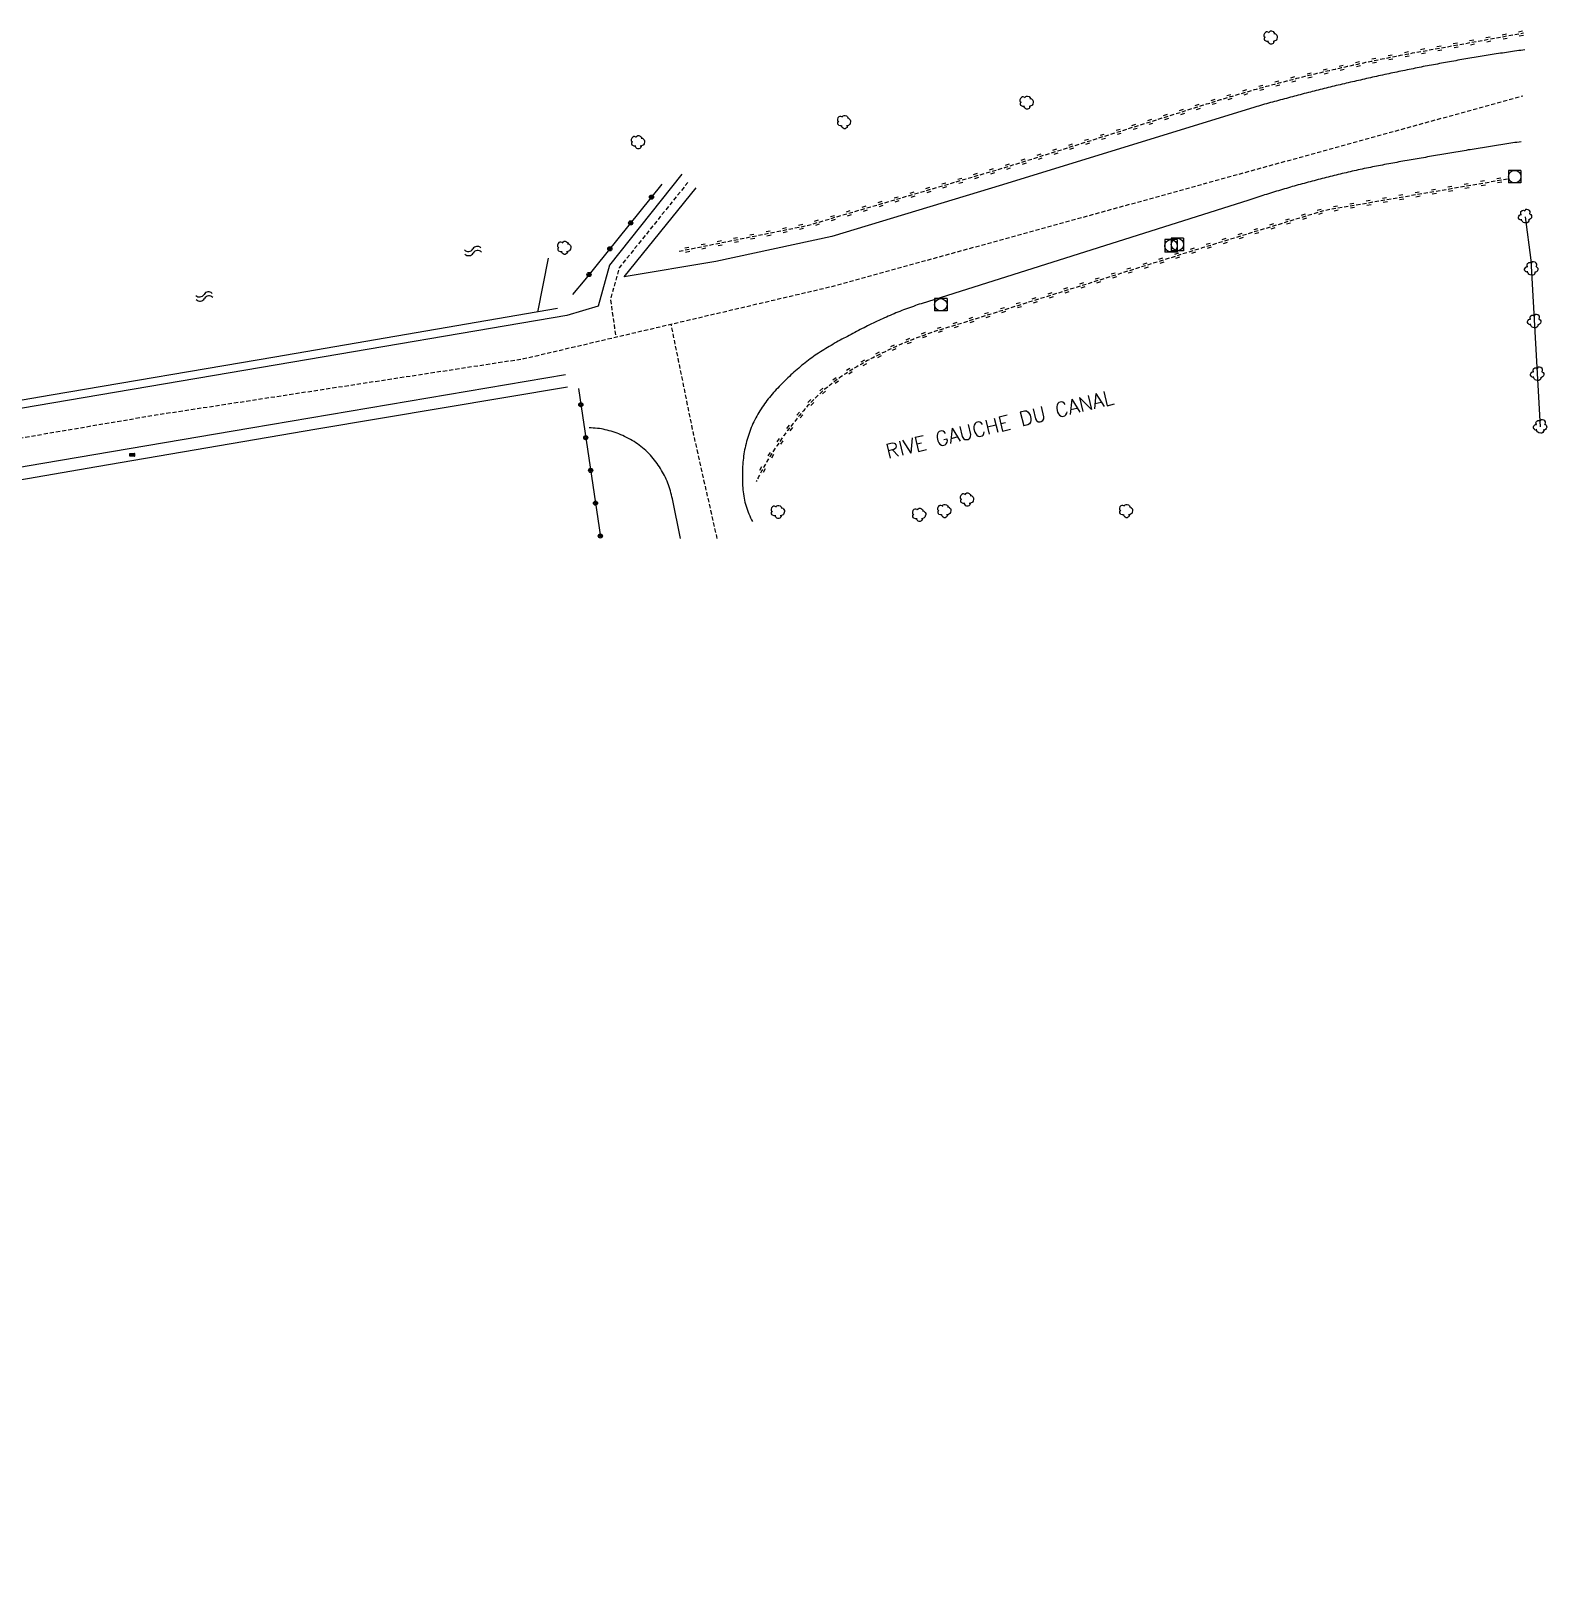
# Model space of a CAD drawing. Header units: millimetres. Extents: x 114000 to 115000, y 129000 to 130000.
# Drawn here: x 114778.4 to 114961.2, y 129494.6 to 129681.5 of the extents above; entities that cross this region are included whole.
import ezdxf
from ezdxf.enums import TextEntityAlignment as Align

# ---------------------------------------------------------------- set-up
doc = ezdxf.new("R2010")
doc.units = ezdxf.units.MM
doc.linetypes.add('DASHED', pattern=[0.75, 0.5, -0.25])
doc.layers.get('0').update_dxf_attribs({"linetype": 'CONTINUOUS'})
for name, color, linetype in [('W0001', 6, 'DASHED'), ('W0008', 7, 'CONTINUOUS'), ('W0220', 5, 'DASHED'), ('W0300', 7, 'CONTINUOUS'), ('W0302', 3, 'CONTINUOUS'), ('W0322', 7, 'CONTINUOUS'), ('W0400', 7, 'CONTINUOUS'), ('W0420', 7, 'CONTINUOUS'), ('W0500', 5, 'DASHED'), ('W0511', 5, 'CONTINUOUS'), ('W0515', 5, 'CONTINUOUS'), ('W0989', 7, 'CONTINUOUS')]:
    doc.layers.add(name, color=color, linetype=linetype)
doc.styles.get("Standard").update_dxf_attribs({"font": 'romans.shx', "width": 0.85})

# ---------------------------------------------------------------- blocks, each defined once
blk = doc.blocks.new('T300')
for p, q in [((-0.8, 0.51), (-0.86, 0.34)), ((-0.86, 0.34), (-0.86, 0.17)), ((-0.86, 0.17), (-0.74, 0.06)), ((-0.69, 0.63), (-0.8, 0.51)), ((-0.8, -0.06), (-0.74, 0.06)), ((-0.74, 0.06), (-0.69, 0.11)), ((-0.57, 0.69), (-0.69, 0.63)), ((-0.46, 0.69), (-0.57, 0.69)), ((-0.29, 0.63), (-0.46, 0.69)), ((-0.29, 0.63), (-0.17, 0.74)), ((-0.23, 0.57), (-0.29, 0.63)), ((-0.17, 0.74), (-0.06, 0.8)), ((-0.06, 0.8), (0.06, 0.8)), ((0.06, 0.8), (0.23, 0.74)), ((0.23, 0.74), (0.34, 0.63)), ((0.34, 0.63), (0.4, 0.51)), ((0.46, 0.46), (0.34, 0.46)), ((0.4, 0.51), (0.4, 0.46)), ((0.57, 0.4), (0.46, 0.46)), ((0.57, 0.4), (0.69, 0.29)), ((0.69, 0.29), (0.74, 0.17)), ((0.74, 0.06), (0.69, -0.17)), ((0.74, 0.17), (0.74, 0.06)), ((-0.8, -0.17), (-0.8, -0.06)), ((-0.8, -0.23), (-0.8, -0.17)), ((-0.74, -0.34), (-0.8, -0.23)), ((-0.69, -0.4), (-0.74, -0.34)), ((-0.51, -0.46), (-0.69, -0.4)), ((-0.4, -0.46), (-0.51, -0.46)), ((-0.4, -0.46), (-0.34, -0.46)), ((-0.34, -0.46), (-0.34, -0.4)), ((-0.34, -0.51), (-0.34, -0.46)), ((-0.29, -0.63), (-0.34, -0.51)), ((-0.17, -0.74), (-0.29, -0.63)), ((-0.06, -0.8), (-0.17, -0.74)), ((0.06, -0.8), (-0.06, -0.8)), ((0.17, -0.74), (0.06, -0.8)), ((0.23, -0.69), (0.17, -0.74)), ((0.29, -0.46), (0.23, -0.46)), ((0.29, -0.63), (0.23, -0.69)), ((0.46, -0.4), (0.29, -0.46)), ((0.34, -0.51), (0.29, -0.63)), ((0.34, -0.51), (0.34, -0.46)), ((0.57, -0.34), (0.46, -0.4)), ((0.63, -0.29), (0.57, -0.34)), ((0.69, -0.17), (0.63, -0.29))]:
    blk.add_line(p, q)
blk = doc.blocks.new('T420')
for p, q in [((0.75, 0.75), (-0.75, 0.75)), ((-0.75, 0.75), (-0.75, -0.75)), ((0.75, 0.75), (0.75, -0.75)), ((0.75, -0.75), (-0.75, -0.75))]:
    blk.add_line(p, q)
blk.add_ellipse((0, 0), major_axis=(-0.53, 0.53), ratio=1, start_param=3.926991, end_param=10.210176)
blk = doc.blocks.new('T400')
for p, q in [((-0.15, 0.3), (0.15, 0.3)), ((-0.15, -0.25), (-0.15, 0.3)), ((-0.15, 0.15), (0.15, 0.15)), ((-0.15, 0), (0.15, 0)), ((0.15, 0.3), (0.15, -0.25)), ((-0.15, -0.15), (0.15, -0.15)), ((-0.15, -0.25), (-0.15, -0.3)), ((-0.15, -0.3), (0.15, -0.3)), ((0.15, -0.3), (0.15, -0.25))]:
    blk.add_line(p, q)
blk = doc.blocks.new('t322o')
at = {"color": 0, "linetype": 'Continuous'}
for radius in [0.25, 0.15]:
    blk.add_circle((0, 0), radius, dxfattribs=at)
blk = doc.blocks.new('t220o')
at = {"color": 0, "linetype": 'Continuous'}
for p, q in [((-0.25, 0.25), (0.25, 0.25)), ((-0.25, -0.25), (0.25, -0.25))]:
    blk.add_line(p, q, dxfattribs=at)
blk = doc.blocks.new('t500o')
at = {"color": 0, "linetype": 'Continuous'}
for centre, start, end in [((-0.5, 0.625), 216.8699, 323.1301), ((0.5, -0.125), 36.8699, 143.1301), ((0.5, -0.625), 36.8699, 143.1301), ((-0.5, 0.125), 216.8699, 323.1301)]:
    blk.add_arc(centre, 0.625, start, end, dxfattribs=at)

msp = doc.modelspace()

# ---------------------------------------------------------------- linework, layer by layer
at = {"layer": 'W0001', "flags": 128}
for points in [[(114000, 129499.57), (114578.12, 129598.56), (114681.2, 129616.03), (114710.47, 129621.04), (114765.41, 129630.43), (114793.47, 129635.21), (114837.84, 129641.99), (114874.99, 129650.7), (114958.34, 129673.69)], [(114857.63, 129663.25), (114849.35, 129652.95), (114848.28, 129649.12), (114848.94, 129644.6)], [(114861.17, 129620.29), (114858.29, 129633.02), (114855.61, 129646.16)]]:
    msp.add_lwpolyline(points, dxfattribs=at)
at = {"layer": 'W0008', "flags": 128}
for points in [[(114958.57, 129679.23), (114958.33, 129679.2), (114958.08, 129679.16), (114957.84, 129679.13), (114957.59, 129679.09), (114957.34, 129679.06), (114957.1, 129679.02), (114956.85, 129678.99), (114956.61, 129678.95), (114956.36, 129678.92), (114956.12, 129678.88), (114955.87, 129678.84), (114955.62, 129678.81), (114955.38, 129678.77), (114955.13, 129678.73), (114954.89, 129678.69), (114954.64, 129678.66), (114954.4, 129678.62), (114954.15, 129678.58), (114953.91, 129678.54), (114953.66, 129678.5), (114953.42, 129678.46), (114953.17, 129678.42), (114952.93, 129678.38), (114952.68, 129678.34), (114952.44, 129678.3), (114952.19, 129678.26), (114951.95, 129678.22), (114951.7, 129678.18), (114951.46, 129678.14), (114951.21, 129678.09), (114950.97, 129678.05), (114950.72, 129678.01), (114950.48, 129677.97), (114950.23, 129677.92), (114949.99, 129677.88), (114949.74, 129677.84), (114949.5, 129677.79), (114949.26, 129677.75), (114949.01, 129677.71), (114948.77, 129677.66), (114948.52, 129677.62), (114948.28, 129677.57), (114948.04, 129677.52), (114947.79, 129677.48), (114947.54, 129677.43), (114947.3, 129677.39), (114947.05, 129677.34), (114946.81, 129677.29), (114946.56, 129677.24), (114946.32, 129677.2), (114946.07, 129677.15), (114945.83, 129677.1), (114945.58, 129677.05), (114945.34, 129677), (114945.09, 129676.95), (114944.85, 129676.9), (114944.6, 129676.85), (114944.36, 129676.8), (114944.11, 129676.75), (114943.87, 129676.7), (114943.62, 129676.65), (114943.38, 129676.6), (114943.13, 129676.55), (114942.89, 129676.5), (114942.65, 129676.45), (114942.4, 129676.4), (114942.16, 129676.34), (114941.91, 129676.29), (114941.67, 129676.24), (114941.42, 129676.19), (114941.18, 129676.13), (114940.94, 129676.08), (114940.69, 129676.03), (114940.45, 129675.97), (114940.2, 129675.92), (114939.96, 129675.87), (114939.72, 129675.81), (114939.47, 129675.76), (114939.23, 129675.7), (114938.99, 129675.65), (114938.74, 129675.59), (114938.5, 129675.53), (114938.26, 129675.48), (114938.01, 129675.42), (114937.77, 129675.37), (114937.53, 129675.31), (114937.28, 129675.25), (114937.04, 129675.2), (114936.8, 129675.14), (114936.55, 129675.08), (114936.31, 129675.02), (114936.07, 129674.97), (114935.83, 129674.91), (114935.59, 129674.85), (114935.35, 129674.79), (114935.1, 129674.73), (114934.86, 129674.67), (114934.62, 129674.61), (114934.38, 129674.56), (114934.14, 129674.5), (114933.9, 129674.44), (114933.66, 129674.38), (114933.42, 129674.31), (114933.18, 129674.25), (114932.94, 129674.19), (114932.7, 129674.13), (114932.46, 129674.07), (114932.21, 129674.01), (114931.97, 129673.95), (114931.73, 129673.89), (114931.49, 129673.82), (114931.25, 129673.76), (114931.01, 129673.7), (114930.77, 129673.63), (114930.53, 129673.57), (114930.29, 129673.51), (114930.05, 129673.44), (114929.81, 129673.38), (114929.57, 129673.31), (114929.33, 129673.25), (114929.1, 129673.18), (114928.86, 129673.12), (114928.62, 129673.05), (114928.38, 129672.99), (114928.14, 129672.92), (114927.9, 129672.86), (114927.66, 129672.79), (114927.42, 129672.72), (114927.18, 129672.66), (114926.94, 129672.59), (114926.7, 129672.52), (114926.46, 129672.45), (114926.23, 129672.39), (114925.99, 129672.32), (114895.59, 129662.95), (114874.97, 129656.71), (114861, 129653.71), (114849.93, 129651.87), (114858.62, 129662.58)], [(114958.11, 129668.14), (114957.87, 129668.11), (114957.62, 129668.07), (114957.37, 129668.04), (114957.13, 129668), (114956.88, 129667.96), (114956.64, 129667.93), (114956.39, 129667.89), (114956.15, 129667.85), (114955.9, 129667.81), (114955.66, 129667.78), (114955.41, 129667.74), (114955.16, 129667.7), (114954.92, 129667.66), (114954.67, 129667.62), (114954.43, 129667.58), (114954.18, 129667.55), (114953.94, 129667.51), (114953.69, 129667.47), (114953.45, 129667.43), (114953.2, 129667.39), (114952.96, 129667.35), (114952.71, 129667.31), (114952.47, 129667.27), (114952.22, 129667.23), (114951.98, 129667.19), (114951.73, 129667.15), (114951.49, 129667.1), (114951.24, 129667.06), (114951, 129667.02), (114950.75, 129666.98), (114950.51, 129666.94), (114950.26, 129666.9), (114950.02, 129666.85), (114949.77, 129666.81), (114949.53, 129666.77), (114949.28, 129666.73), (114949.03, 129666.68), (114948.79, 129666.64), (114948.54, 129666.6), (114948.3, 129666.56), (114948.05, 129666.52), (114947.8, 129666.47), (114947.56, 129666.43), (114947.31, 129666.39), (114947.06, 129666.35), (114946.82, 129666.31), (114946.57, 129666.26), (114946.33, 129666.22), (114946.08, 129666.18), (114945.83, 129666.14), (114945.59, 129666.09), (114945.34, 129666.05), (114945.1, 129666.01), (114944.85, 129665.97), (114944.61, 129665.92), (114944.36, 129665.88), (114944.11, 129665.84), (114943.87, 129665.79), (114943.62, 129665.75), (114943.38, 129665.71), (114943.13, 129665.66), (114942.89, 129665.62), (114942.64, 129665.57), (114942.39, 129665.53), (114942.15, 129665.48), (114941.9, 129665.43), (114941.66, 129665.39), (114941.41, 129665.34), (114941.17, 129665.29), (114940.92, 129665.25), (114940.68, 129665.2), (114940.43, 129665.15), (114940.19, 129665.1), (114939.94, 129665.05), (114939.7, 129665), (114939.46, 129664.95), (114939.21, 129664.9), (114938.97, 129664.85), (114938.72, 129664.8), (114938.48, 129664.74), (114938.23, 129664.69), (114937.99, 129664.64), (114937.75, 129664.58), (114937.5, 129664.53), (114937.26, 129664.47), (114937.02, 129664.41), (114936.77, 129664.36), (114936.53, 129664.3), (114936.29, 129664.24), (114936.05, 129664.18), (114935.81, 129664.12), (114935.57, 129664.07), (114935.33, 129664.01), (114935.08, 129663.95), (114934.84, 129663.89), (114934.6, 129663.83), (114934.36, 129663.76), (114934.12, 129663.7), (114933.88, 129663.64), (114933.64, 129663.58), (114933.4, 129663.52), (114933.16, 129663.45), (114932.92, 129663.39), (114932.68, 129663.32), (114932.44, 129663.26), (114932.2, 129663.2), (114931.96, 129663.13), (114931.72, 129663.06), (114931.48, 129663), (114931.24, 129662.93), (114931, 129662.86), (114930.76, 129662.8), (114930.52, 129662.73), (114930.29, 129662.66), (114930.05, 129662.59), (114929.81, 129662.52), (114929.57, 129662.45), (114929.33, 129662.38), (114929.09, 129662.31), (114928.86, 129662.24), (114928.62, 129662.17), (114928.38, 129662.1), (114928.14, 129662.02), (114927.9, 129661.95), (114927.67, 129661.88), (114927.43, 129661.8), (114927.19, 129661.73), (114926.96, 129661.66), (114926.72, 129661.58), (114926.48, 129661.51), (114926.24, 129661.43), (114926.01, 129661.35), (114925.77, 129661.28), (114925.54, 129661.2), (114925.3, 129661.12), (114885.78, 129648.61), (114885.54, 129648.54), (114885.3, 129648.46), (114885.06, 129648.38), (114884.83, 129648.29), (114884.59, 129648.21), (114884.36, 129648.13), (114884.12, 129648.04), (114883.89, 129647.95), (114883.65, 129647.86), (114883.42, 129647.78), (114883.19, 129647.68), (114882.96, 129647.59), (114882.72, 129647.5), (114882.49, 129647.4), (114882.26, 129647.31), (114882.03, 129647.21), (114881.8, 129647.11), (114881.57, 129647.01), (114881.35, 129646.91), (114881.12, 129646.81), (114880.89, 129646.71), (114880.66, 129646.6), (114880.44, 129646.5), (114880.21, 129646.39), (114879.99, 129646.28), (114879.76, 129646.17), (114879.54, 129646.06), (114879.31, 129645.95), (114879.09, 129645.84), (114878.87, 129645.72), (114878.64, 129645.61), (114878.42, 129645.49), (114878.2, 129645.38), (114877.97, 129645.26), (114877.75, 129645.15), (114877.53, 129645.03), (114877.31, 129644.92), (114877.08, 129644.8), (114876.86, 129644.68), (114876.64, 129644.56), (114876.42, 129644.45), (114876.2, 129644.33), (114875.98, 129644.21), (114875.76, 129644.08), (114875.54, 129643.96), (114875.32, 129643.84), (114875.11, 129643.71), (114874.89, 129643.59), (114874.67, 129643.46), (114874.46, 129643.33), (114874.25, 129643.2), (114874.03, 129643.07), (114873.82, 129642.94), (114873.61, 129642.8), (114873.4, 129642.67), (114873.19, 129642.53), (114872.98, 129642.39), (114872.78, 129642.25), (114872.57, 129642.1), (114872.37, 129641.96), (114872.17, 129641.81), (114871.97, 129641.65), (114871.77, 129641.5), (114871.57, 129641.34), (114871.38, 129641.19), (114871.18, 129641.02), (114870.99, 129640.86), (114870.8, 129640.69), (114870.61, 129640.53), (114870.42, 129640.36), (114870.24, 129640.19), (114870.05, 129640.02), (114869.87, 129639.85), (114869.69, 129639.68), (114869.51, 129639.51), (114869.33, 129639.33), (114869.15, 129639.16), (114868.98, 129638.98), (114868.8, 129638.8), (114868.63, 129638.62), (114868.46, 129638.44), (114868.29, 129638.26), (114868.12, 129638.08), (114867.96, 129637.89), (114867.8, 129637.7), (114867.64, 129637.52), (114867.48, 129637.32), (114867.32, 129637.13), (114867.17, 129636.93), (114867.02, 129636.74), (114866.88, 129636.54), (114866.73, 129636.33), (114866.59, 129636.13), (114866.46, 129635.92), (114866.32, 129635.71), (114866.19, 129635.5), (114866.06, 129635.28), (114865.94, 129635.07), (114865.82, 129634.85), (114865.7, 129634.62), (114865.59, 129634.39), (114865.48, 129634.16), (114865.38, 129633.93), (114865.27, 129633.69), (114865.18, 129633.45), (114865.08, 129633.21), (114865, 129632.97), (114864.92, 129632.72), (114864.84, 129632.48), (114864.77, 129632.23), (114864.7, 129631.99), (114864.64, 129631.74), (114864.58, 129631.49), (114864.52, 129631.25), (114864.47, 129631), (114864.43, 129630.75), (114864.39, 129630.5), (114864.35, 129630.25), (114864.32, 129630), (114864.29, 129629.75), (114864.27, 129629.49), (114864.25, 129629.24), (114864.23, 129628.99), (114864.22, 129628.73), (114864.21, 129628.48), (114864.2, 129628.23), (114864.2, 129627.97), (114864.2, 129627.71), (114864.2, 129627.46), (114864.21, 129627.2), (114864.22, 129626.94), (114864.23, 129626.69), (114864.24, 129626.43), (114864.26, 129626.17), (114864.29, 129625.92), (114864.32, 129625.67), (114864.36, 129625.42), (114864.4, 129625.18), (114864.45, 129624.93), (114864.51, 129624.69), (114864.57, 129624.44), (114864.64, 129624.2), (114864.72, 129623.97), (114864.8, 129623.73), (114864.89, 129623.49), (114864.98, 129623.26), (114865.08, 129623.03), (114865.19, 129622.8), (114865.3, 129622.57), (114865.42, 129622.35)], [(114856.89, 129664.24), (114848.16, 129653.26), (114846.8, 129648.31), (114843.02, 129647.21), (114808.08, 129641.24), (114780.92, 129636.62), (114730.63, 129628.05), (114676.32, 129618.75), (114652.51, 129614.66), (114617.31, 129608.62), (114569.23, 129600.41), (114542.92, 129595.96), (114504.83, 129589.42), (114449.34, 129579.32), (114404.39, 129572.13), (114355.21, 129563.88), (114326.89, 129559.06)], [(114842.87, 129640.05), (114804.93, 129633.61), (114779.82, 129629.34), (114732.15, 129621.19), (114658.57, 129608.61), (114611.22, 129600.49), (114585.28, 129596.48), (114548.1, 129589.76), (114498.91, 129581.28), (114454.66, 129573.88), (114410.86, 129566.27), (114356.81, 129557.03), (114331.64, 129552.8), (114302.02, 129547.73), (114265.27, 129541.38), (114216.93, 129533.16), (114185.21, 129527.72), (114155.78, 129522.57), (114122.79, 129517.03), (114074.2, 129508.78), (114021.29, 129499.77), (114000, 129496.08)], [(114843.12, 129638.56), (114812.87, 129633.49), (114786.34, 129628.94), (114760.04, 129624.42), (114732.7, 129619.81), (114657.83, 129606.98), (114613.88, 129599.47), (114582.51, 129594.12), (114550.1, 129588.6), (114496.95, 129579.48), (114456.77, 129572.62), (114410.07, 129564.69), (114357.08, 129555.58), (114333.08, 129551.49), (114303.16, 129546.42), (114264.86, 129539.85), (114216.24, 129531.54), (114186.28, 129526.38), (114155.78, 129521.17), (114121.43, 129515.3), (114074.5, 129507.36), (114020.39, 129498.09), (114000, 129494.59)], [(114856.72, 129620.3), (114855.76, 129625.09), (114855.71, 129625.33), (114855.65, 129625.58), (114855.59, 129625.82), (114855.52, 129626.05), (114855.45, 129626.29), (114855.37, 129626.52), (114855.29, 129626.76), (114855.21, 129626.99), (114855.11, 129627.21), (114855.02, 129627.44), (114854.92, 129627.66), (114854.81, 129627.88), (114854.7, 129628.1), (114854.58, 129628.31), (114854.46, 129628.52), (114854.33, 129628.74), (114854.2, 129628.94), (114854.06, 129629.15), (114853.92, 129629.35), (114853.77, 129629.55), (114853.62, 129629.75), (114853.45, 129629.96), (114853.28, 129630.16), (114853.11, 129630.35), (114852.93, 129630.54), (114852.74, 129630.72), (114852.56, 129630.9), (114852.37, 129631.07), (114852.17, 129631.23), (114851.97, 129631.39), (114851.77, 129631.55), (114851.56, 129631.7), (114851.34, 129631.84), (114851.13, 129631.98), (114850.91, 129632.12), (114850.69, 129632.25), (114850.46, 129632.38), (114850.23, 129632.5), (114849.99, 129632.62), (114849.77, 129632.72), (114849.54, 129632.82), (114849.31, 129632.92), (114849.08, 129633.01), (114848.85, 129633.09), (114848.62, 129633.17), (114848.38, 129633.24), (114848.15, 129633.3), (114847.91, 129633.37), (114847.67, 129633.42), (114847.43, 129633.47), (114847.19, 129633.51), (114846.95, 129633.55), (114846.71, 129633.58), (114846.46, 129633.6), (114846.22, 129633.62), (114845.97, 129633.64), (114845.72, 129633.65)]]:
    msp.add_lwpolyline(points, dxfattribs=at)
at = {"layer": 'W0220', "flags": 128}
for points in [[(114856.57, 129654.95), (114871.96, 129658.03), (114895.86, 129665.04), (114918.5, 129672.16), (114918.74, 129672.23), (114918.98, 129672.31), (114919.22, 129672.39), (114919.46, 129672.47), (114919.7, 129672.54), (114919.94, 129672.62), (114920.18, 129672.7), (114920.42, 129672.77), (114920.66, 129672.85), (114920.9, 129672.92), (114921.14, 129673), (114921.38, 129673.07), (114921.62, 129673.15), (114921.86, 129673.22), (114922.1, 129673.29), (114922.34, 129673.37), (114922.58, 129673.44), (114922.83, 129673.51), (114923.07, 129673.59), (114923.31, 129673.66), (114923.55, 129673.73), (114923.79, 129673.8), (114924.03, 129673.87), (114924.27, 129673.94), (114924.52, 129674.01), (114924.76, 129674.08), (114925, 129674.15), (114925.24, 129674.22), (114925.49, 129674.29), (114925.73, 129674.36), (114925.97, 129674.43), (114926.21, 129674.5), (114926.46, 129674.57), (114926.7, 129674.63), (114926.94, 129674.7), (114927.18, 129674.77), (114927.43, 129674.83), (114927.67, 129674.9), (114927.91, 129674.97), (114928.16, 129675.03), (114928.4, 129675.1), (114928.64, 129675.16), (114928.89, 129675.23), (114929.13, 129675.29), (114929.37, 129675.36), (114929.62, 129675.42), (114929.86, 129675.48), (114930.11, 129675.55), (114930.35, 129675.61), (114930.59, 129675.67), (114930.84, 129675.73), (114931.08, 129675.8), (114931.33, 129675.86), (114931.57, 129675.92), (114931.81, 129675.98), (114932.06, 129676.04), (114932.3, 129676.1), (114932.54, 129676.16), (114932.79, 129676.22), (114933.03, 129676.28), (114933.28, 129676.34), (114933.52, 129676.4), (114933.76, 129676.45), (114934.01, 129676.51), (114934.25, 129676.57), (114934.5, 129676.63), (114934.74, 129676.69), (114934.98, 129676.74), (114935.23, 129676.8), (114935.47, 129676.86), (114935.72, 129676.91), (114935.96, 129676.97), (114936.21, 129677.02), (114936.45, 129677.08), (114936.69, 129677.14), (114936.94, 129677.19), (114937.18, 129677.25), (114937.43, 129677.3), (114937.67, 129677.35), (114937.92, 129677.41), (114938.16, 129677.46), (114938.41, 129677.51), (114938.65, 129677.57), (114938.9, 129677.62), (114939.14, 129677.67), (114939.39, 129677.73), (114939.63, 129677.78), (114939.88, 129677.83), (114940.12, 129677.88), (114940.37, 129677.93), (114940.62, 129677.98), (114940.86, 129678.03), (114941.11, 129678.08), (114941.35, 129678.13), (114941.6, 129678.18), (114941.84, 129678.23), (114942.09, 129678.28), (114942.34, 129678.33), (114942.58, 129678.38), (114942.83, 129678.43), (114943.07, 129678.48), (114943.32, 129678.52), (114943.57, 129678.57), (114943.81, 129678.62), (114944.06, 129678.67), (114944.31, 129678.71), (114944.55, 129678.76), (114944.8, 129678.8), (114945.04, 129678.85), (114945.29, 129678.9), (114945.54, 129678.94), (114945.78, 129678.99), (114946.03, 129679.03), (114946.28, 129679.08), (114946.53, 129679.12), (114958.39, 129681.26)], [(114956.48, 129663.63), (114934.31, 129659.83), (114919.67, 129655.34), (114889.32, 129645.84), (114889.08, 129645.77), (114888.83, 129645.7), (114888.59, 129645.63), (114888.35, 129645.56), (114888.11, 129645.48), (114887.87, 129645.41), (114887.63, 129645.33), (114887.39, 129645.25), (114887.15, 129645.17), (114886.91, 129645.09), (114886.67, 129645.01), (114886.44, 129644.93), (114886.2, 129644.84), (114885.96, 129644.76), (114885.73, 129644.67), (114885.49, 129644.58), (114885.25, 129644.5), (114885.02, 129644.41), (114884.79, 129644.31), (114884.55, 129644.22), (114884.32, 129644.13), (114884.09, 129644.03), (114883.85, 129643.93), (114883.62, 129643.84), (114883.39, 129643.74), (114883.16, 129643.64), (114882.93, 129643.53), (114882.7, 129643.43), (114882.47, 129643.33), (114882.24, 129643.22), (114882.01, 129643.12), (114881.78, 129643.01), (114881.56, 129642.9), (114881.33, 129642.79), (114881.1, 129642.68), (114880.88, 129642.56), (114880.65, 129642.45), (114880.43, 129642.34), (114880.2, 129642.22), (114879.98, 129642.1), (114879.75, 129641.99), (114879.53, 129641.87), (114879.31, 129641.75), (114879.09, 129641.63), (114878.86, 129641.51), (114878.64, 129641.38), (114878.42, 129641.26), (114878.21, 129641.13), (114877.99, 129641.01), (114877.77, 129640.88), (114877.56, 129640.75), (114877.34, 129640.62), (114877.13, 129640.48), (114876.91, 129640.35), (114876.7, 129640.21), (114876.49, 129640.07), (114876.28, 129639.93), (114876.07, 129639.79), (114875.87, 129639.65), (114875.66, 129639.5), (114875.46, 129639.35), (114875.26, 129639.2), (114875.05, 129639.05), (114874.85, 129638.89), (114874.66, 129638.73), (114874.46, 129638.57), (114874.26, 129638.41), (114874.07, 129638.25), (114873.88, 129638.08), (114873.69, 129637.91), (114873.5, 129637.73), (114873.31, 129637.56), (114873.13, 129637.38), (114872.95, 129637.2), (114872.77, 129637.02), (114872.59, 129636.84), (114872.42, 129636.66), (114872.24, 129636.47), (114872.07, 129636.28), (114871.9, 129636.09), (114871.73, 129635.9), (114871.57, 129635.71), (114871.4, 129635.52), (114871.24, 129635.32), (114871.08, 129635.13), (114870.91, 129634.93), (114870.76, 129634.73), (114870.6, 129634.53), (114870.44, 129634.33), (114870.28, 129634.13), (114870.13, 129633.93), (114869.97, 129633.73), (114869.82, 129633.53), (114869.66, 129633.32), (114869.51, 129633.12), (114869.36, 129632.92), (114869.21, 129632.71), (114869.07, 129632.51), (114868.92, 129632.31), (114868.78, 129632.1), (114868.64, 129631.9), (114868.5, 129631.69), (114868.36, 129631.48), (114868.22, 129631.27), (114868.08, 129631.07), (114867.95, 129630.86), (114867.82, 129630.64), (114867.68, 129630.43), (114867.55, 129630.22), (114867.42, 129630.01), (114867.29, 129629.79), (114867.17, 129629.58), (114867.04, 129629.36), (114866.92, 129629.15), (114866.8, 129628.93), (114866.67, 129628.71), (114866.55, 129628.49), (114866.44, 129628.27), (114866.32, 129628.05), (114866.2, 129627.83), (114866.09, 129627.6), (114865.98, 129627.38), (114865.87, 129627.16)]]:
    msp.add_lwpolyline(points, dxfattribs=at)
at = {"layer": 'W0302', "flags": 128}
msp.add_lwpolyline([(114958.59, 129659.09), (114959.28, 129653.85), (114960.4, 129633.75)], dxfattribs=at)
at = {"layer": 'W0322', "flags": 128}
for points in [[(114854.5, 129663.02), (114845.18, 129651.48), (114843.72, 129649.74)], [(114844.43, 129638.4), (114847.09, 129620.51)]]:
    msp.add_lwpolyline(points, dxfattribs=at)
at = {"layer": 'W0511', "flags": 128}
msp.add_lwpolyline([(114841.92, 129648.03), (114807.8, 129642.17), (114780.85, 129637.58), (114730.14, 129628.86), (114677.22, 129619.83), (114652.27, 129615.55), (114618.2, 129609.75), (114568.85, 129601.36), (114542.38, 129596.83), (114506.21, 129590.64), (114448.12, 129580.71), (114404.04, 129573.21), (114355.65, 129564.93), (114326.68, 129559.99), (114303.17, 129555.99), (114258.49, 129548.35), (114219.26, 129541.61), (114179.47, 129534.85), (114154.92, 129530.6), (114113.57, 129523.58), (114075.62, 129517.05), (114015.53, 129506.71), (114000, 129504.1)], dxfattribs=at)
at = {"layer": 'W0515', "flags": 128}
msp.add_lwpolyline([(114840.78, 129654.09), (114839.49, 129647.61)], dxfattribs=at)

# ---------------------------------------------------------------- block references
at = {"layer": 'W0220'}
for p, rotation in [((114956.14, 129680.85), 10.2271133213065), ((114958.1, 129681.21), 10.2271133213065), ((114946.29, 129679.08), 10.16764267641062), ((114948.26, 129679.43), 10.2271133213065), ((114950.23, 129679.79), 10.2271133213065), ((114952.2, 129680.14), 10.2271133213065), ((114954.17, 129680.5), 10.2271133213065), ((114936.49, 129677.09), 12.72744514179846), ((114938.45, 129677.52), 12.21535178622615), ((114940.4, 129677.94), 11.70324309033514), ((114942.36, 129678.34), 11.19120086486891), ((114944.33, 129678.72), 10.67930685895896), ((114930.66, 129675.69), 14.28999548042821), ((114932.6, 129676.17), 13.75125873980632), ((114934.55, 129676.64), 13.23944136219455), ((114922.95, 129673.55), 16.68570139681977), ((114924.87, 129674.12), 16.08664401424805), ((114926.8, 129674.66), 15.48758663075513), ((114928.73, 129675.18), 14.88866019499494), ((114917.23, 129671.76), 17.45157363320391), ((114919.13, 129672.36), 17.88329255025971), ((114921.04, 129672.97), 17.28462783348352), ((114911.5, 129669.96), 17.45157363320391), ((114913.41, 129670.56), 17.45157363320391), ((114915.32, 129671.16), 17.45157363320391), ((114905.78, 129668.16), 17.45157363320391), ((114907.69, 129668.76), 17.45157363320391), ((114909.59, 129669.36), 17.45157363320391), ((114900.06, 129666.36), 17.45157363320391), ((114901.96, 129666.96), 17.45157363320391), ((114903.87, 129667.56), 17.45157363320391), ((114892.4, 129664.03), 16.34065916950248), ((114894.32, 129664.59), 16.34065916950248), ((114896.24, 129665.16), 17.45157363320391), ((114898.15, 129665.76), 17.45157363320391), ((114886.65, 129662.34), 16.34065916950248), ((114888.56, 129662.9), 16.34065916950248), ((114890.48, 129663.46), 16.34065916950248), ((114949.58, 129662.45), 189.7398059141505), ((114951.55, 129662.79), 189.7398059141505), ((114953.52, 129663.13), 189.7398059141505), ((114955.49, 129663.47), 189.7398059141505), ((114880.89, 129660.65), 16.34065916950248), ((114882.81, 129661.21), 16.34065916950248), ((114884.73, 129661.78), 16.34065916950248), ((114937.75, 129660.42), 189.7398059141505), ((114939.73, 129660.76), 189.7398059141505), ((114941.7, 129661.1), 189.7398059141505), ((114943.67, 129661.44), 189.7398059141505), ((114945.64, 129661.77), 189.7398059141505), ((114947.61, 129662.11), 189.7398059141505), ((114873.21, 129658.4), 16.34065916950248), ((114875.13, 129658.96), 16.34065916950248), ((114877.05, 129659.53), 16.34065916950248), ((114878.97, 129660.09), 16.34065916950248), ((114930, 129658.51), 197.0360379497901), ((114931.91, 129659.09), 197.0360379497901), ((114933.83, 129659.68), 197.0360379497901), ((114935.78, 129660.08), 189.7398059141505), ((114865.39, 129656.72), 11.34411710888423), ((114867.36, 129657.11), 11.34411710888423), ((114869.32, 129657.5), 11.34411710888423), ((114871.28, 129657.9), 11.34411710888423), ((114924.27, 129656.75), 197.0360379497901), ((114926.18, 129657.34), 197.0360379497901), ((114928.09, 129657.92), 197.0360379497901), ((114857.55, 129655.14), 11.34411710888423), ((114859.51, 129655.54), 11.34411710888423), ((114861.47, 129655.93), 11.34411710888423), ((114863.43, 129656.32), 11.34411710888423), ((114918.53, 129654.99), 197.3791161141478), ((114920.44, 129655.58), 197.0360379497901), ((114922.35, 129656.16), 197.0360379497901), ((114912.81, 129653.19), 197.3791161141478), ((114914.71, 129653.79), 197.3791161141478), ((114916.62, 129654.39), 197.3791161141478), ((114907.08, 129651.4), 197.3791161141478), ((114908.99, 129652), 197.3791161141478), ((114910.9, 129652.6), 197.3791161141478), ((114901.35, 129649.61), 197.3791161141478), ((114903.26, 129650.21), 197.3791161141478), ((114905.17, 129650.8), 197.3791161141478), ((114893.72, 129647.22), 197.3791161141478), ((114895.63, 129647.82), 197.3791161141478), ((114897.54, 129648.42), 197.3791161141478), ((114899.44, 129649.01), 197.3791161141478), ((114887.99, 129645.45), 197.4414049524496), ((114889.9, 129646.03), 197.3791161141478), ((114891.81, 129646.62), 197.3791161141478), ((114884.23, 129644.09), 202.2906766194151), ((114886.09, 129644.81), 199.8635970031172), ((114880.59, 129642.42), 206.9695755285431), ((114882.39, 129643.29), 204.7139530917144), ((114877.1, 129640.47), 212.3791589514219), ((114878.82, 129641.48), 209.1553251489904), ((114873.89, 129638.09), 221.2220159453108), ((114875.45, 129639.34), 216.6257955964545), ((114872.46, 129636.7), 226.4381680558083), ((114871.13, 129635.2), 230.3172204570208), ((114869.89, 129633.63), 232.8200403608311), ((114867.62, 129630.34), 238.3645858408783), ((114868.72, 129632.01), 235.3708340264076), ((114866.62, 129628.61), 241.3593598663205)]:
    msp.add_blockref('t220o', p, dxfattribs=dict(at, rotation=rotation))
at = {"layer": 'W0300'}
for p in [(114927.97, 129680.7), (114898.54, 129672.86), (114876.52, 129670.51), (114851.66, 129668.08), (114842.77, 129655.35), (114891.34, 129624.99), (114868.53, 129623.5), (114885.57, 129623.15), (114888.6, 129623.61), (114910.53, 129623.61)]:
    msp.add_blockref('T300', p, dxfattribs=at)
for p, rotation in [((114958.59, 129659.09), 277.5414276993629), ((114959.34, 129652.78), 273.1965013907039), ((114959.69, 129646.44), 273.1965013907039), ((114960.05, 129640.09), 273.1965013907039), ((114960.4, 129633.75), 273.1965013907039)]:
    msp.add_blockref('T300', p, dxfattribs=dict(at, rotation=rotation))
at = {"layer": 'W0322'}
for p, rotation in [((114853.24, 129661.47), 231.0908951370903), ((114850.73, 129658.36), 231.0908951370903), ((114848.22, 129655.24), 231.0908951370903), ((114845.7, 129652.13), 231.0908951370903), ((114844.72, 129636.43), 278.4498689919592), ((114845.31, 129632.47), 278.4498689919592), ((114845.9, 129628.51), 278.4498689919592), ((114846.49, 129624.56), 278.4498689919592), ((114847.07, 129620.6), 278.4498689919592)]:
    msp.add_blockref('t322o', p, dxfattribs=dict(at, rotation=rotation))
at = {"layer": 'W0400', "rotation": 90}
msp.add_blockref('T400', (114790.64, 129630.4), dxfattribs=at)
at = {"layer": 'W0420'}
for p in [(114957.35, 129663.93), (114915.89, 129655.6), (114916.67, 129655.76), (114888.13, 129648.49)]:
    msp.add_blockref('T420', p, dxfattribs=at)
at = {"layer": 'W0500', "rotation": 6.815819295297107}
for p in [(114831.71, 129654.97), (114799.3, 129649.49)]:
    msp.add_blockref('t500o', p, dxfattribs=at)

# ---------------------------------------------------------------- texts
at = {"layer": 'W0989'}
msp.add_text('RIVE GAUCHE DU CANAL', height=1.75, rotation=13.6126, dxfattribs=at).set_placement((114895.23, 129634.08), align=Align.MIDDLE)

doc.saveas('drawing.dxf')
